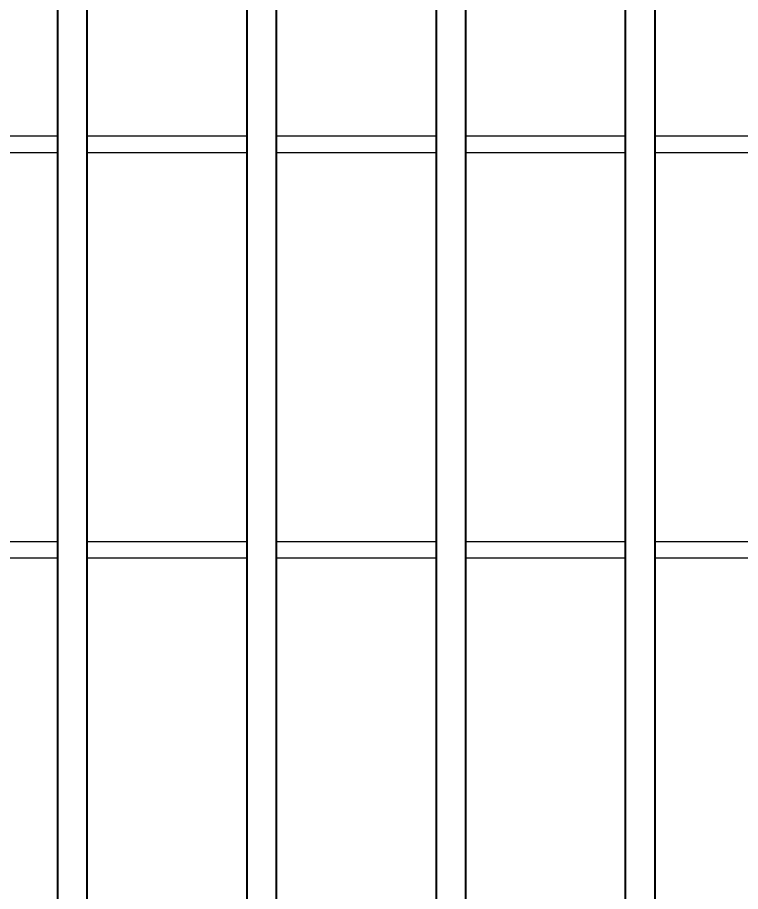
# Model space of a CAD drawing. Header units: millimetres. Extents: x -65574 to 111613, y -106550 to -50518.
# Drawn here: x 19241 to 19775, y -100056 to -99409 of the extents above; entities that cross this region are included whole.
import ezdxf
from ezdxf import colors
from ezdxf.entities.mleader import LeaderData, LeaderLine
from ezdxf.math import Vec2, Vec3

# ---------------------------------------------------------------- set-up
doc = ezdxf.new("R2010")
doc.units = ezdxf.units.MM
doc.layers.add('Dim', color=11, linetype='Continuous', lineweight=13)
doc.styles.add('GOST-2.304_Type-B', font='GOST Common.ttf')

# ---------------------------------------------------------------- blocks, each defined once
blk = doc.blocks.new('*U30')
blk.add_wipeout([(-11, 5450), (11, 5450), (11, -3000), (-11, -3000)])
at = {"ltscale": 100}
blk.add_lwpolyline([(11, 5450), (-11, 5450), (-11, -3000), (11, -3000)], close=True, dxfattribs=at)
blk = doc.blocks.new('*U31')
at = {"color": 0, "linetype": 'ByBlock', "lineweight": -2, "transparency": 16777216}
for p in [(420, 0), (560, 0), (700, 0), (840, 0)]:
    blk.add_blockref('*U30', p, dxfattribs=at)
blk = doc.blocks.new('*U166')
at = {"lineweight": 15}
blk.add_lwpolyline([(-950, 6), (-950, -6), (950, -6), (950, 6)], close=True, dxfattribs=at)
blk = doc.blocks.new('*U167')
at = {"color": 0, "linetype": 'ByBlock', "lineweight": -2, "transparency": 16777216}
for p in [(0, -28500), (0, -28800)]:
    blk.add_blockref('*U166', p, dxfattribs=at)

msp = doc.modelspace()

# ---------------------------------------------------------------- block references
at = {"color": 0, "lineweight": -2}
msp.add_blockref('*U167', (19761.65, -71002.79), dxfattribs=at)

# ---------------------------------------------------------------- next in the draw order: block references
at = {"color": 0}
msp.add_blockref('*U31', (18861.15, -98002.79), dxfattribs=at)

# ---------------------------------------------------------------- next in the draw order: leaders
at = {"layer": 'Dim', "color": 0, "lineweight": 15, "ltscale": 100}
ml = msp.add_multileader_mtext('Standard', dxfattribs=at)
ml.set_content('{\\C0;1\\PА500C \\fISOCPEUR|b0|i0|c204|p34;%%C\\fISOCPEUR|b0|i0|c0|p34;25 \\fISOCPEUR|b0|i0|c204|p34;шаг 140\\fISOCPEUR|b0|i0|c0|p34; \\fISOCPEUR|b0|i0|c204|p34;мм}', color=2, style='GOST-2.304_Type-B')
ml.set_leader_properties(color=256, linetype='ByLayer', lineweight=13)
ml.build(insert=Vec2(0, 0))
ml.multileader.update_dxf_attribs({"has_dogleg": 0, "text_left_attachment_type": 6, "text_right_attachment_type": 6, "dogleg_length": 0, "arrow_head_size": 125, "scale": 50})
ctx = ml.context
ctx.base_point, ctx.scale, ctx.char_height, ctx.arrow_head_size, ctx.landing_gap_size, ctx.plane_origin = Vec3(9728.43, -99611.47), 50, 125, 125, 100, Vec3(3733.66, -102236.26)
ctx.left_attachment, ctx.right_attachment, ctx.text_align_type = 6, 6, 1
notes = []
notes.append((ctx, [(0, (1, 1, 0), (9728.43, -99611.47), (1, 0), 0, [(1, [(9442.23, -99966.02)], 0, [])])]))
ctx.mtext.insert, ctx.mtext.width, ctx.mtext.alignment, ctx.mtext.flow_direction = Vec3(10265.93, -99461.47), 923.1189, 2, 5
ml = msp.add_multileader_mtext('Standard', dxfattribs=at)
ml.set_content('{\\C0;8\\PА500C \\fISOCPEUR|b0|i0|c204|p34;%%C\\fISOCPEUR|b0|i0|c0|p34;22 \\fISOCPEUR|b0|i0|c204|p34;шаг 140\\fISOCPEUR|b0|i0|c0|p34; \\fISOCPEUR|b0|i0|c204|p34;мм}', color=2, style='GOST-2.304_Type-B')
ml.set_leader_properties(color=256, linetype='ByLayer', lineweight=13)
ml.build(insert=Vec2(0, 0))
ml.multileader.update_dxf_attribs({"has_dogleg": 0, "text_left_attachment_type": 6, "text_right_attachment_type": 6, "dogleg_length": 0, "arrow_head_size": 125, "scale": 50})
ctx = ml.context
ctx.base_point, ctx.scale, ctx.char_height, ctx.arrow_head_size, ctx.landing_gap_size, ctx.plane_origin = Vec3(13517.54, -99611.47), 50, 125, 125, 100, Vec3(7522.78, -102236.26)
ctx.left_attachment, ctx.right_attachment, ctx.text_align_type = 6, 6, 1
notes.append((ctx, [(0, (1, 1, 0), (13517.54, -99611.47), (1, 0), 0, [(1, [(13231.34, -99966.02)], 0, [])])]))
ctx.mtext.insert, ctx.mtext.width, ctx.mtext.alignment, ctx.mtext.flow_direction = Vec3(14055.04, -99461.47), 923.1189, 2, 5
for ctx, leaders in notes:
    for number, flags, end, landing, length, lines in leaders:
        leader = LeaderData()
        leader.index, (leader.has_last_leader_line, leader.has_dogleg_vector, leader.attachment_direction) = number, flags
        leader.last_leader_point, leader.dogleg_vector, leader.dogleg_length = Vec3(end), Vec3(landing), length
        for number, points, colour, breaks in lines:
            line = LeaderLine()
            line.index, line.vertices, line.color, line.breaks = number, Vec3.list(points), colors.encode_raw_color(colour), breaks
            leader.lines.append(line)
        ctx.leaders.append(leader)

doc.saveas('drawing.dxf')
